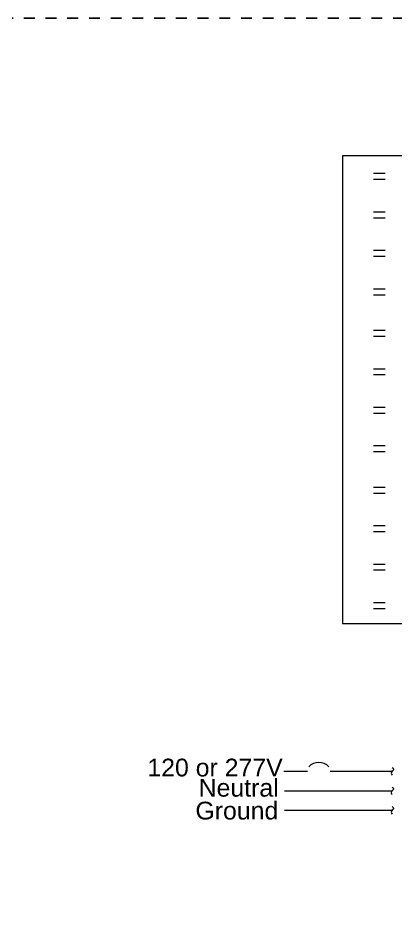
# Model space of a CAD drawing. Header units: inches. Extents: x -60 to 2005, y -577 to 104.
# Drawn here: x 526.53 to 535.22, y -251.09 to -230.13 of the extents above; entities that cross this region are included whole.
import ezdxf

# ---------------------------------------------------------------- set-up
doc = ezdxf.new("R2010")
doc.units = ezdxf.units.IN
doc.header["$MEASUREMENT"] = 0
doc.linetypes.add('Demo', pattern=[0.5, 0.25, -0.25])
doc.layers.get('0').update_dxf_attribs({"lineweight": 5})
doc.layers.add('PANEL', color=7, linetype='Continuous', lineweight=0)
doc.layers.add('PS Borders', color=40, linetype='Demo', lineweight=5, plot=False)
doc.styles.add('ARIAL', font='arial.ttf')

# ---------------------------------------------------------------- blocks, each defined once
blk = doc.blocks.new('G_ENDLINE')
blk.add_lwpolyline([(0.087, 0, -0.57735), (0, 0, 0.57735), (-0.087, 0, 0.57735)], format="xyb")
blk = doc.blocks.new('LMCP-24_TW')
at = {"layer": 'PANEL'}
for p, q in [((-54.37, 162.39), (-56.56, 162.39)), ((-54.37, 161.3), (-56.56, 161.3)), ((-54.37, 155.29), (-56.56, 155.29)), ((-54.37, 154.2), (-56.56, 154.2)), ((-54.37, 148.2), (-56.56, 148.2)), ((-54.37, 147.11), (-56.56, 147.11)), ((-54.37, 141.11), (-56.56, 141.11)), ((-54.37, 140.01), (-56.56, 140.01)), ((-54.37, 133.47), (-56.56, 133.47)), ((-54.37, 132.37), (-56.56, 132.37)), ((-54.37, 126.37), (-56.56, 126.37)), ((-54.37, 125.28), (-56.56, 125.28)), ((-54.37, 119.28), (-56.56, 119.28)), ((-54.37, 118.19), (-56.56, 118.19)), ((-54.37, 112.18), (-56.56, 112.18)), ((-54.37, 111.09), (-56.56, 111.09)), ((-54.37, 104.54), (-56.56, 104.54)), ((-54.37, 103.45), (-56.56, 103.45)), ((-54.37, 97.45), (-56.56, 97.45)), ((-54.37, 96.36), (-56.56, 96.36)), ((-54.37, 90.35), (-56.56, 90.35)), ((-54.37, 89.26), (-56.56, 89.26)), ((-54.37, 83.26), (-56.56, 83.26)), ((-54.37, 82.17), (-56.56, 82.17)), ((-73.03, 52.21), (-68.71, 52.21)), ((-64.5, 52.21), (-53.07, 52.21)), ((-72.9, 48.61), (-53.07, 48.61)), ((-72.9, 45.01), (-53.07, 45.01))]:
    blk.add_line(p, q, dxfattribs=at)
at = {"layer": 'PANEL', "linetype": 'Continuous'}
blk.add_lwpolyline([(-62.27, 79.44), (-41.36, 79.44), (-41.36, 165.66), (-62.27, 165.66)], close=True, dxfattribs=at)
at = {"layer": 'PANEL'}
blk.add_arc((-66.6, 51.29), 2.54, 43.3165, 136.6835, dxfattribs=at)
at = {"xscale": 8, "yscale": 8, "zscale": 8, "rotation": 90}
for p in [(-53.07, 52.21), (-53.07, 48.61), (-53.07, 45.01)]:
    blk.add_blockref('G_ENDLINE', p, dxfattribs=at)
at = {"layer": 'PANEL', "style": 'ARIAL'}
for s, height, p in [('120 or 277V', 3.2743, (-98.18, 51.26)), ('Neutral', 3.274, (-88.74, 47.53)), ('Ground', 3.274, (-89.33, 43.32))]:
    blk.add_text(s, height=height, dxfattribs=at).set_placement(p)

msp = doc.modelspace()

# ---------------------------------------------------------------- linework, layer by layer
at = {"layer": 'PS Borders', "lineweight": -3}
msp.add_lwpolyline([(502.816, -287.188), (577.91, -287.188), (577.91, -230.13), (502.816, -230.13)], close=True, dxfattribs=at)

# ---------------------------------------------------------------- block references
at = {"lineweight": -3, "xscale": 0.125, "yscale": 0.125, "zscale": 0.125}
msp.add_blockref('LMCP-24_TW', (541.776, -254.011), dxfattribs=at)

doc.saveas('drawing.dxf')
